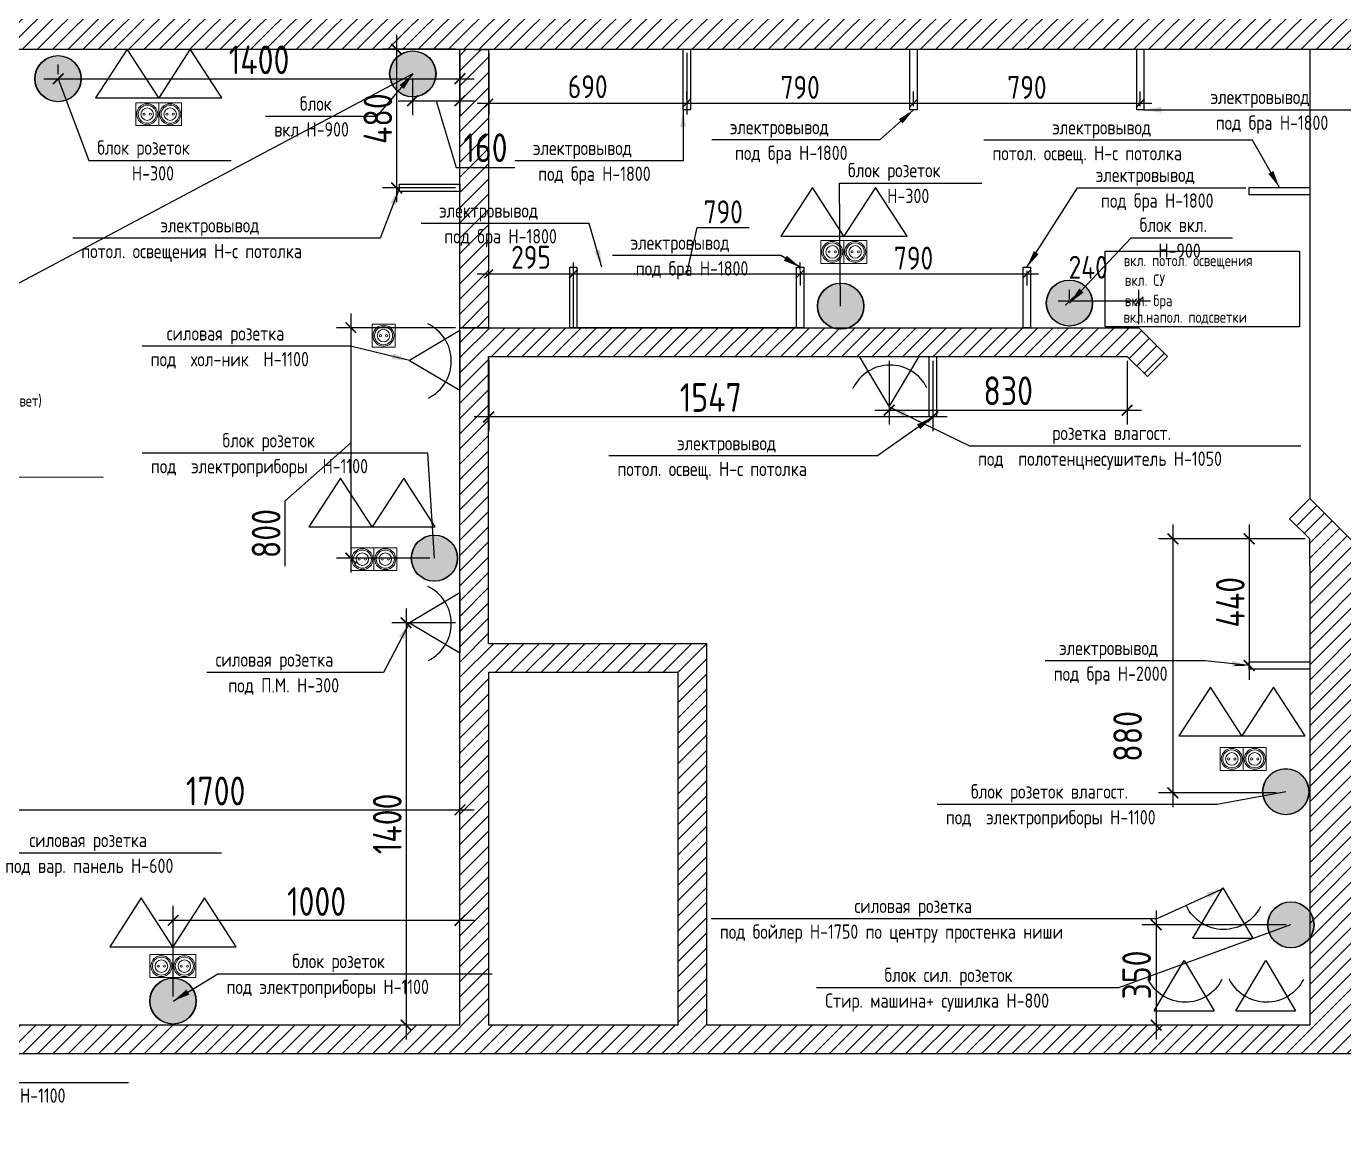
# Model space of a CAD drawing. Header units: millimetres. Extents: x 441 to 644120, y 150 to 66737.
# Drawn here: x 613098 to 617686, y 42953 to 46832 of the extents above; entities that cross this region are included whole.
import ezdxf

# ---------------------------------------------------------------- set-up
doc = ezdxf.new("R2010")
doc.units = ezdxf.units.MM
doc.header["$MEASUREMENT"] = 0
doc.header["$PDMODE"] = 35
doc.layers.add('detail', color=253, linetype='Continuous')
doc.layers.add('hatch', color=253, linetype='Continuous')
doc.layers.add('windglass', color=132, linetype='Continuous', lineweight=5)
doc.layers.add('разм', color=250, linetype='Continuous', lineweight=15)
doc.styles.add('GOST 2.304', font='CS_Gost2304.shx')
doc.dimstyles.new('SPDS', dxfattribs={"dimscale": 100, "dimtxt": 2.5, "dimasz": 2.5, "dimexe": 1.25, "dimexo": 0.625, "dimtad": 1, "dimdec": 0, "dimrnd": 0.001, "dimtxsty": 'GOST 2.304', "dimblk": 'ARCHTICK', "dimcen": 2.5, "dimdle": 2, "dimadec": 0, "dimazin": 2, "dimtfac": 0.75, "dimtdec": 0, "dimtmove": 1, "dimatfit": 3, "dimfxl": 1, "dimtolj": 1, "dimarcsym": 1})

# ---------------------------------------------------------------- blocks, each defined once
blk = doc.blocks.new('tr')
at = {"ltscale": 50}
for p, q in [((-172.9, 222.7), (36, -128.6)), ((-172.9, 222.7), (244.9, 222.7)), ((36, -128.6), (244.9, 222.7))]:
    blk.add_line(p, q, dxfattribs=at)
blk = doc.blocks.new('cfc')
at = {"lineweight": -2, "ltscale": 20}
blk.add_arc((5.7, 5), 286.3, 26.19303, 154.79366, dxfattribs=at)
at = {"color": 7}
blk.add_blockref('tr', (-36, 128.6), dxfattribs=at)
blk = doc.blocks.new('rfvc')
at = {"ltscale": 50}
h = blk.add_hatch(color=256, dxfattribs=at)
h.set_gradient(color1=(30, 28, 26), color2=(44, 40, 38), tint=1)
h.paths.add_polyline_path([(-132.1, -3.2, 1), (135.4, -3.2, 1)])
for centre in [(0, 0), (2, -0.1)]:
    blk.add_circle(centre, 133.7, dxfattribs=at)
blk = doc.blocks.new('савпл')
at = {"layer": 'разм', "color": 251}
for p, q in [((4562, 5656.6), (4642, 5656.6)), ((4562, 5576.6), (4562, 5656.6)), ((4642, 5656.6), (4642, 5576.6)), ((4642, 5576.6), (4562, 5576.6))]:
    blk.add_line(p, q, dxfattribs=at)
for centre, radius in [((4602, 5616.6), 36.6), ((4602, 5616.6), 31.5), ((4602, 5616.6), 21.9), ((4591.1, 5616.6), 3.69), ((4612.9, 5616.6), 3.69)]:
    blk.add_circle(centre, radius, dxfattribs=at)
blk = doc.blocks.new('tyg')
at = {"ltscale": 50}
for p, q in [((0, 0), (-110, -170)), ((110, -170), (0, 0)), ((-110, -170), (110, -170))]:
    blk.add_line(p, q, dxfattribs=at)
blk = doc.blocks.new('_ArchTick')
at = {"color": 0, "linetype": 'ByBlock', "const_width": 0.15}
blk.add_lwpolyline([(-0.5, -0.5), (0.5, 0.5)], dxfattribs=at)
blk = doc.blocks.new('*D631')
at = {"color": 0, "lineweight": -2, "transparency": 16777216}
for p, q in [((614708.1, 45666.6), (614708.1, 45421.3)), ((616255.1, 45666.6), (616255.1, 45421.3)), ((616305.1, 45471.3), (614658.1, 45471.3))]:
    blk.add_line(p, q, dxfattribs=at)
at = {"layer": 'Defpoints', "color": 0, "transparency": 16777216}
for p in [(614708.1, 45682.2), (616255.1, 45682.2), (614708.1, 45471.3)]:
    blk.add_point(p, dxfattribs=at)
at = {"color": 0, "lineweight": -2, "transparency": 16777216, "xscale": 37.50000000000001, "yscale": 37.50000000000001, "zscale": 37.50000000000001, "rotation": 180}
blk.add_blockref('_ArchTick', (614708.1, 45471.3), dxfattribs=at)
at = {"color": 0, "lineweight": -2, "transparency": 16777216, "xscale": 37.50000000000001, "yscale": 37.50000000000001, "zscale": 37.50000000000001}
blk.add_blockref('_ArchTick', (616255.1, 45471.3), dxfattribs=at)
at = {"color": 0, "transparency": 16777216, "insert": (615481.6, 45539), "char_height": 100, "attachment_point": 5, "style": 'GOST 2.304'}
blk.add_mtext('\\A1;1547', dxfattribs=at)
blk = doc.blocks.new('*D636')
at = {"color": 0, "lineweight": -2, "transparency": 16777216}
for p, q in [((613208.6, 46665.5), (613208.6, 46699.8)), ((614608.1, 46665.5), (614608.1, 46699.8)), ((613158.6, 46649.8), (614658.1, 46649.8))]:
    blk.add_line(p, q, dxfattribs=at)
at = {"layer": 'Defpoints', "color": 0, "transparency": 16777216}
for p in [(613208.6, 46649.8), (614608.1, 46649.8), (614608.1, 46649.8)]:
    blk.add_point(p, dxfattribs=at)
at = {"color": 0, "lineweight": -2, "transparency": 16777216, "xscale": 37.50000000000001, "yscale": 37.50000000000001, "zscale": 37.50000000000001, "rotation": 180}
blk.add_blockref('_ArchTick', (613208.6, 46649.8), dxfattribs=at)
at = {"color": 0, "lineweight": -2, "transparency": 16777216, "xscale": 37.50000000000001, "yscale": 37.50000000000001, "zscale": 37.50000000000001}
blk.add_blockref('_ArchTick', (614608.1, 46649.8), dxfattribs=at)
at = {"color": 0, "transparency": 16777216, "insert": (613908.3, 46715.5), "char_height": 100, "attachment_point": 5, "style": 'GOST 2.304'}
blk.add_mtext('\\A1;1400', dxfattribs=at)
blk = doc.blocks.new('*D637')
at = {"color": 0, "lineweight": -2, "transparency": 16777216}
for p, q in [((614608.1, 46736.6), (614608.1, 46522.8)), ((614443.2, 46650.9), (614443.2, 46522.8)), ((614393.2, 46572.8), (614658.1, 46572.8)), ((614525.6, 46572.8), (614595.3, 46340.6)), ((614595.3, 46340.6), (614799, 46340.6))]:
    blk.add_line(p, q, dxfattribs=at)
at = {"layer": 'Defpoints', "color": 0, "transparency": 16777216}
for p in [(614608.1, 46752.2), (614443.2, 46666.5), (614608.1, 46572.8)]:
    blk.add_point(p, dxfattribs=at)
at = {"color": 0, "lineweight": -2, "transparency": 16777216, "xscale": 37.50000000000001, "yscale": 37.50000000000001, "zscale": 37.50000000000001, "rotation": 180}
blk.add_blockref('_ArchTick', (614443.2, 46572.8), dxfattribs=at)
at = {"color": 0, "lineweight": -2, "transparency": 16777216, "xscale": 37.50000000000001, "yscale": 37.50000000000001, "zscale": 37.50000000000001}
blk.add_blockref('_ArchTick', (614608.1, 46572.8), dxfattribs=at)
at = {"color": 0, "transparency": 16777216, "insert": (614697.1, 46409.2), "char_height": 100, "attachment_point": 5, "style": 'GOST 2.304'}
blk.add_mtext('\\A1;160', dxfattribs=at)
blk = doc.blocks.new('*D638')
at = {"color": 0, "lineweight": -2, "transparency": 16777216}
for p, q in [((614387.7, 46219.1), (614387.7, 46802.2)), ((614592.4, 46752.2), (614337.7, 46752.2)), ((614592.4, 46269.1), (614337.7, 46269.1))]:
    blk.add_line(p, q, dxfattribs=at)
at = {"layer": 'Defpoints', "color": 0, "transparency": 16777216}
for p in [(614387.7, 46752.2), (614608.1, 46752.2), (614608.1, 46269.1)]:
    blk.add_point(p, dxfattribs=at)
at = {"color": 0, "lineweight": -2, "transparency": 16777216, "xscale": 37.50000000000001, "yscale": 37.50000000000001, "zscale": 37.50000000000001}
for p, rotation in [((614387.7, 46752.2), 90), ((614387.7, 46269.1), 270)]:
    blk.add_blockref('_ArchTick', p, dxfattribs=dict(at, rotation=rotation))
at = {"color": 0, "transparency": 16777216, "insert": (614322.1, 46510.7), "char_height": 100, "attachment_point": 5, "rotation": 90, "style": 'GOST 2.304'}
blk.add_mtext('\\A1;480', dxfattribs=at)
blk = doc.blocks.new('*D641')
at = {"color": 0, "lineweight": -2, "transparency": 16777216}
for p, q in [((612906.4, 43367.9), (612906.4, 44152.2)), ((614608.1, 43367.9), (614608.1, 44152.2)), ((612856.4, 44102.2), (614658.1, 44102.2))]:
    blk.add_line(p, q, dxfattribs=at)
at = {"layer": 'Defpoints', "color": 0, "transparency": 16777216}
for p in [(614608.1, 44102.2), (612906.4, 43352.2), (614608.1, 43352.2)]:
    blk.add_point(p, dxfattribs=at)
at = {"color": 0, "lineweight": -2, "transparency": 16777216, "xscale": 37.50000000000001, "yscale": 37.50000000000001, "zscale": 37.50000000000001, "rotation": 180}
blk.add_blockref('_ArchTick', (612906.4, 44102.2), dxfattribs=at)
at = {"color": 0, "lineweight": -2, "transparency": 16777216, "xscale": 37.50000000000001, "yscale": 37.50000000000001, "zscale": 37.50000000000001}
blk.add_blockref('_ArchTick', (614608.1, 44102.2), dxfattribs=at)
at = {"color": 0, "transparency": 16777216, "insert": (613757.2, 44167.9), "char_height": 100, "attachment_point": 5, "style": 'GOST 2.304'}
blk.add_mtext('\\A1;1700', dxfattribs=at)
blk = doc.blocks.new('*D642')
at = {"color": 0, "lineweight": -2, "transparency": 16777216}
for p, q in [((613609.2, 43451.7), (613609.2, 43767.3)), ((614608.1, 43367.9), (614608.1, 43767.3)), ((613559.2, 43717.3), (614658.1, 43717.3))]:
    blk.add_line(p, q, dxfattribs=at)
at = {"layer": 'Defpoints', "color": 0, "transparency": 16777216}
for p in [(614608.1, 43717.3), (613609.2, 43436), (614608.1, 43352.2)]:
    blk.add_point(p, dxfattribs=at)
at = {"color": 0, "lineweight": -2, "transparency": 16777216, "xscale": 37.50000000000001, "yscale": 37.50000000000001, "zscale": 37.50000000000001, "rotation": 180}
blk.add_blockref('_ArchTick', (613609.2, 43717.3), dxfattribs=at)
at = {"color": 0, "lineweight": -2, "transparency": 16777216, "xscale": 37.50000000000001, "yscale": 37.50000000000001, "zscale": 37.50000000000001}
blk.add_blockref('_ArchTick', (614608.1, 43717.3), dxfattribs=at)
at = {"color": 0, "transparency": 16777216, "insert": (614108.6, 43782.9), "char_height": 100, "attachment_point": 5, "style": 'GOST 2.304'}
blk.add_mtext('\\A1;1000', dxfattribs=at)
blk = doc.blocks.new('*D643')
at = {"color": 0, "lineweight": -2, "transparency": 16777216}
for p, q in [((614420.6, 44804.2), (614420.6, 43302.2)), ((614592.4, 44754.2), (614370.6, 44754.2)), ((614592.4, 43352.2), (614370.6, 43352.2))]:
    blk.add_line(p, q, dxfattribs=at)
at = {"layer": 'Defpoints', "color": 0, "transparency": 16777216}
for p in [(614608.1, 44754.2), (614420.6, 43352.2), (614608.1, 43352.2)]:
    blk.add_point(p, dxfattribs=at)
at = {"color": 0, "lineweight": -2, "transparency": 16777216, "xscale": 37.50000000000001, "yscale": 37.50000000000001, "zscale": 37.50000000000001}
for p, rotation in [((614420.6, 44754.2), 90), ((614420.6, 43352.2), 270)]:
    blk.add_blockref('_ArchTick', p, dxfattribs=dict(at, rotation=rotation))
at = {"color": 0, "transparency": 16777216, "insert": (614354.9, 44053.2), "char_height": 100, "attachment_point": 5, "rotation": 90, "style": 'GOST 2.304'}
blk.add_mtext('\\A1;1400', dxfattribs=at)
blk = doc.blocks.new('*D644')
at = {"color": 0, "lineweight": -2, "transparency": 16777216}
for p, q in [((614228.1, 45832.2), (614228.1, 44929.2)), ((614592.4, 45782.2), (614178.1, 45782.2)), ((614228.1, 45380.7), (613998.5, 45178.1)), ((613998.5, 45178.1), (613998.5, 44951.8)), ((614503, 44979.2), (614178.1, 44979.2))]:
    blk.add_line(p, q, dxfattribs=at)
at = {"layer": 'Defpoints', "color": 0, "transparency": 16777216}
for p in [(614608.1, 45782.2), (614228.1, 44979.2), (614518.6, 44979.2)]:
    blk.add_point(p, dxfattribs=at)
at = {"color": 0, "lineweight": -2, "transparency": 16777216, "xscale": 37.50000000000001, "yscale": 37.50000000000001, "zscale": 37.50000000000001}
for p, rotation in [((614228.1, 45782.2), 90), ((614228.1, 44979.2), 270)]:
    blk.add_blockref('_ArchTick', p, dxfattribs=dict(at, rotation=rotation))
at = {"color": 0, "transparency": 16777216, "insert": (613932.9, 45064.9), "char_height": 100, "attachment_point": 5, "rotation": 90, "style": 'GOST 2.304'}
blk.add_mtext('\\A1;800', dxfattribs=at)
blk = doc.blocks.new('*D645')
at = {"color": 0, "lineweight": -2, "transparency": 16777216}
for p, q in [((614708.1, 46739.7), (614708.1, 46524.7)), ((615398.1, 46739.7), (615398.1, 46524.7)), ((614668.1, 46564.7), (615438.1, 46564.7))]:
    blk.add_line(p, q, dxfattribs=at)
at = {"layer": 'Defpoints', "color": 0, "transparency": 16777216}
for p in [(614708.1, 46752.2), (615398.1, 46752.2), (615398.1, 46564.7)]:
    blk.add_point(p, dxfattribs=at)
at = {"color": 0, "lineweight": -2, "transparency": 16777216, "xscale": 30, "yscale": 30, "zscale": 30, "rotation": 180}
blk.add_blockref('_ArchTick', (614708.1, 46564.7), dxfattribs=at)
at = {"color": 0, "lineweight": -2, "transparency": 16777216, "xscale": 30, "yscale": 30, "zscale": 30}
blk.add_blockref('_ArchTick', (615398.1, 46564.7), dxfattribs=at)
at = {"color": 0, "transparency": 16777216, "insert": (615053.1, 46621.9), "char_height": 80, "attachment_point": 5, "style": 'GOST 2.304'}
blk.add_mtext('\\A1;690', dxfattribs=at)
blk = doc.blocks.new('*D646')
at = {"color": 0, "lineweight": -2, "transparency": 16777216}
for p, q in [((615398.1, 46577.2), (615398.1, 46604.7)), ((616188.1, 46553.8), (616188.1, 46604.7)), ((615358.1, 46564.7), (616228.1, 46564.7))]:
    blk.add_line(p, q, dxfattribs=at)
at = {"layer": 'Defpoints', "color": 0, "transparency": 16777216}
for p in [(615398.1, 46564.7), (616188.1, 46564.7), (616188.1, 46541.3)]:
    blk.add_point(p, dxfattribs=at)
at = {"color": 0, "lineweight": -2, "transparency": 16777216, "xscale": 30, "yscale": 30, "zscale": 30, "rotation": 180}
blk.add_blockref('_ArchTick', (615398.1, 46564.7), dxfattribs=at)
at = {"color": 0, "lineweight": -2, "transparency": 16777216, "xscale": 30, "yscale": 30, "zscale": 30}
blk.add_blockref('_ArchTick', (616188.1, 46564.7), dxfattribs=at)
at = {"color": 0, "transparency": 16777216, "insert": (615793.1, 46619.6), "char_height": 80, "attachment_point": 5, "style": 'GOST 2.304'}
blk.add_mtext('\\A1;790', dxfattribs=at)
blk = doc.blocks.new('*D647')
at = {"color": 0, "lineweight": -2, "transparency": 16777216}
for p, q in [((616188.1, 46577.2), (616188.1, 46604.7)), ((616978.1, 46553.8), (616978.1, 46604.7)), ((616148.1, 46564.7), (617018.1, 46564.7))]:
    blk.add_line(p, q, dxfattribs=at)
at = {"layer": 'Defpoints', "color": 0, "transparency": 16777216}
for p in [(616188.1, 46564.7), (616978.1, 46564.7), (616978.1, 46541.3)]:
    blk.add_point(p, dxfattribs=at)
at = {"color": 0, "lineweight": -2, "transparency": 16777216, "xscale": 30, "yscale": 30, "zscale": 30, "rotation": 180}
blk.add_blockref('_ArchTick', (616188.1, 46564.7), dxfattribs=at)
at = {"color": 0, "lineweight": -2, "transparency": 16777216, "xscale": 30, "yscale": 30, "zscale": 30}
blk.add_blockref('_ArchTick', (616978.1, 46564.7), dxfattribs=at)
at = {"color": 0, "transparency": 16777216, "insert": (616583.1, 46619.6), "char_height": 80, "attachment_point": 5, "style": 'GOST 2.304'}
blk.add_mtext('\\A1;790', dxfattribs=at)
blk = doc.blocks.new('*D648')
at = {"color": 0, "lineweight": -2, "transparency": 16777216}
for p, q in [((614708.1, 45794.7), (614708.1, 46009.7)), ((615003.1, 45794.7), (615003.1, 46009.7)), ((614668.1, 45969.7), (615043.1, 45969.7))]:
    blk.add_line(p, q, dxfattribs=at)
at = {"layer": 'Defpoints', "color": 0, "transparency": 16777216}
for p in [(615003.1, 45969.7), (614708.1, 45782.2), (615003.1, 45782.2)]:
    blk.add_point(p, dxfattribs=at)
at = {"color": 0, "lineweight": -2, "transparency": 16777216, "xscale": 30, "yscale": 30, "zscale": 30, "rotation": 180}
blk.add_blockref('_ArchTick', (614708.1, 45969.7), dxfattribs=at)
at = {"color": 0, "lineweight": -2, "transparency": 16777216, "xscale": 30, "yscale": 30, "zscale": 30}
blk.add_blockref('_ArchTick', (615003.1, 45969.7), dxfattribs=at)
at = {"color": 0, "transparency": 16777216, "insert": (614855.6, 46027.7), "char_height": 80, "attachment_point": 5, "style": 'GOST 2.304'}
blk.add_mtext('\\A1;295', dxfattribs=at)
blk = doc.blocks.new('*D649')
at = {"color": 0, "lineweight": -2, "transparency": 16777216}
for p, q in [((615398.1, 45969.7), (615434.6, 46131)), ((615434.6, 46131), (615615.6, 46131)), ((615003.1, 45982.2), (615003.1, 46009.7)), ((615793.1, 45980.7), (615793.1, 45929.7)), ((614963.1, 45969.7), (615833.1, 45969.7))]:
    blk.add_line(p, q, dxfattribs=at)
at = {"layer": 'Defpoints', "color": 0, "transparency": 16777216}
for p in [(615793.1, 45993.2), (615003.1, 45969.7), (615793.1, 45969.7)]:
    blk.add_point(p, dxfattribs=at)
at = {"color": 0, "lineweight": -2, "transparency": 16777216, "xscale": 30, "yscale": 30, "zscale": 30, "rotation": 180}
blk.add_blockref('_ArchTick', (615003.1, 45969.7), dxfattribs=at)
at = {"color": 0, "lineweight": -2, "transparency": 16777216, "xscale": 30, "yscale": 30, "zscale": 30}
blk.add_blockref('_ArchTick', (615793.1, 45969.7), dxfattribs=at)
at = {"color": 0, "transparency": 16777216, "insert": (615525.1, 46185.8), "char_height": 80, "attachment_point": 5, "style": 'GOST 2.304'}
blk.add_mtext('\\A1;790', dxfattribs=at)
blk = doc.blocks.new('*D650')
at = {"color": 0, "lineweight": -2, "transparency": 16777216}
for p, q in [((615793.1, 45982.2), (615793.1, 46009.7)), ((616583.1, 45980.7), (616583.1, 45929.7)), ((615753.1, 45969.7), (616623.1, 45969.7))]:
    blk.add_line(p, q, dxfattribs=at)
at = {"layer": 'Defpoints', "color": 0, "transparency": 16777216}
for p in [(616583.1, 45993.2), (615793.1, 45969.7), (616583.1, 45969.7)]:
    blk.add_point(p, dxfattribs=at)
at = {"color": 0, "lineweight": -2, "transparency": 16777216, "xscale": 30, "yscale": 30, "zscale": 30, "rotation": 180}
blk.add_blockref('_ArchTick', (615793.1, 45969.7), dxfattribs=at)
at = {"color": 0, "lineweight": -2, "transparency": 16777216, "xscale": 30, "yscale": 30, "zscale": 30}
blk.add_blockref('_ArchTick', (616583.1, 45969.7), dxfattribs=at)
at = {"color": 0, "transparency": 16777216, "insert": (616188.1, 46024.6), "char_height": 80, "attachment_point": 5, "style": 'GOST 2.304'}
blk.add_mtext('\\A1;790', dxfattribs=at)
blk = doc.blocks.new('*D651')
at = {"color": 0, "lineweight": -2, "transparency": 16777216}
for p, q in [((616731.7, 45880.5), (616731.7, 45914.7)), ((616973.4, 45794.7), (616973.4, 45914.7)), ((617013.4, 45874.7), (616691.7, 45874.7))]:
    blk.add_line(p, q, dxfattribs=at)
at = {"layer": 'Defpoints', "color": 0, "transparency": 16777216}
for p in [(616731.7, 45874.7), (616731.7, 45868), (616973.4, 45782.2)]:
    blk.add_point(p, dxfattribs=at)
at = {"color": 0, "lineweight": -2, "transparency": 16777216, "xscale": 30, "yscale": 30, "zscale": 30, "rotation": 180}
blk.add_blockref('_ArchTick', (616731.7, 45874.7), dxfattribs=at)
at = {"color": 0, "lineweight": -2, "transparency": 16777216, "xscale": 30, "yscale": 30, "zscale": 30}
blk.add_blockref('_ArchTick', (616973.4, 45874.7), dxfattribs=at)
at = {"color": 0, "transparency": 16777216, "insert": (616796.5, 45992.6), "char_height": 80, "attachment_point": 5, "style": 'GOST 2.304'}
blk.add_mtext('\\A1;240', dxfattribs=at)
blk = doc.blocks.new('*D653')
at = {"color": 0, "lineweight": -2, "transparency": 16777216}
for p, q in [((616103.5, 45666.6), (616103.5, 45444.7)), ((616932, 45666.6), (616932, 45444.7)), ((616053.5, 45494.7), (616982, 45494.7))]:
    blk.add_line(p, q, dxfattribs=at)
at = {"layer": 'Defpoints', "color": 0, "transparency": 16777216}
for p in [(616103.5, 45682.2), (616932, 45682.2), (616932, 45494.7)]:
    blk.add_point(p, dxfattribs=at)
at = {"color": 0, "lineweight": -2, "transparency": 16777216, "xscale": 37.50000000000001, "yscale": 37.50000000000001, "zscale": 37.50000000000001, "rotation": 180}
blk.add_blockref('_ArchTick', (616103.5, 45494.7), dxfattribs=at)
at = {"color": 0, "lineweight": -2, "transparency": 16777216, "xscale": 37.50000000000001, "yscale": 37.50000000000001, "zscale": 37.50000000000001}
blk.add_blockref('_ArchTick', (616932, 45494.7), dxfattribs=at)
at = {"color": 0, "transparency": 16777216, "insert": (616517.8, 45562.4), "char_height": 100, "attachment_point": 5, "style": 'GOST 2.304'}
blk.add_mtext('\\A1;830', dxfattribs=at)
blk = doc.blocks.new('*D654')
at = {"color": 0, "lineweight": -2, "transparency": 16777216}
for p, q in [((617357.1, 45096.2), (617357.1, 44555)), ((617552.4, 45046.2), (617307.1, 45046.2)), ((617341.5, 44605), (617307.1, 44605))]:
    blk.add_line(p, q, dxfattribs=at)
at = {"layer": 'Defpoints', "color": 0, "transparency": 16777216}
for p in [(617568.1, 45046.2), (617357.1, 44605), (617357.1, 44605)]:
    blk.add_point(p, dxfattribs=at)
at = {"color": 0, "lineweight": -2, "transparency": 16777216, "xscale": 37.50000000000001, "yscale": 37.50000000000001, "zscale": 37.50000000000001}
for p, rotation in [((617357.1, 45046.2), 90), ((617357.1, 44605), 270)]:
    blk.add_blockref('_ArchTick', p, dxfattribs=dict(at, rotation=rotation))
at = {"color": 0, "transparency": 16777216, "insert": (617291.5, 44825.6), "char_height": 100, "attachment_point": 5, "rotation": 90, "style": 'GOST 2.304'}
blk.add_mtext('\\A1;440', dxfattribs=at)
blk = doc.blocks.new('*D655')
at = {"color": 0, "lineweight": -2, "transparency": 16777216}
for p, q in [((617091.4, 45096.2), (617091.4, 44111.9)), ((617552.4, 45046.2), (617041.4, 45046.2)), ((617450.8, 44161.9), (617041.4, 44161.9))]:
    blk.add_line(p, q, dxfattribs=at)
at = {"layer": 'Defpoints', "color": 0, "transparency": 16777216}
for p in [(617568.1, 45046.2), (617091.4, 44161.9), (617466.4, 44161.9)]:
    blk.add_point(p, dxfattribs=at)
at = {"color": 0, "lineweight": -2, "transparency": 16777216, "xscale": 37.50000000000001, "yscale": 37.50000000000001, "zscale": 37.50000000000001}
for p, rotation in [((617091.4, 45046.2), 90), ((617091.4, 44161.9), 270)]:
    blk.add_blockref('_ArchTick', p, dxfattribs=dict(at, rotation=rotation))
at = {"color": 0, "transparency": 16777216, "insert": (616933.8, 44358.2), "char_height": 100, "attachment_point": 5, "rotation": 90, "style": 'GOST 2.304'}
blk.add_mtext('\\A1;880', dxfattribs=at)
blk = doc.blocks.new('*D656')
at = {"color": 0, "lineweight": -2, "transparency": 16777216}
for p, q in [((617033, 43751.5), (617033, 43302.2)), ((617486.1, 43701.5), (616983, 43701.5)), ((617486.1, 43352.2), (616983, 43352.2))]:
    blk.add_line(p, q, dxfattribs=at)
at = {"layer": 'Defpoints', "color": 0, "transparency": 16777216}
for p in [(617501.7, 43701.5), (617033, 43352.2), (617501.7, 43352.2)]:
    blk.add_point(p, dxfattribs=at)
at = {"color": 0, "lineweight": -2, "transparency": 16777216, "xscale": 37.50000000000001, "yscale": 37.50000000000001, "zscale": 37.50000000000001}
for p, rotation in [((617033, 43701.5), 90), ((617033, 43352.2), 270)]:
    blk.add_blockref('_ArchTick', p, dxfattribs=dict(at, rotation=rotation))
at = {"color": 0, "transparency": 16777216, "insert": (616965.3, 43526.9), "char_height": 100, "attachment_point": 5, "rotation": 90, "style": 'GOST 2.304'}
blk.add_mtext('\\A1;350', dxfattribs=at)

msp = doc.modelspace()

# ---------------------------------------------------------------- hatches: boundary and pattern name
at = {"layer": 'hatch', "ltscale": 25}
h = msp.add_hatch(dxfattribs=at)
h.set_pattern_fill('ANSI31', color=256, scale=300)
h.set_pattern_definition([(45, (347068.536, 57039.067), (-26.5165043, 26.5165043), [])])
h.paths.add_polyline_path([(617768.0506, 46752.2438), (617768.0506, 46962.2438), (610784.0506, 46962.2438), (610784.0506, 48262.2438), (610684.0506, 48262.2438), (610684.0506, 46177.2438), (610784.0506, 46177.2438), (610784.0506, 46752.2438), (615468.0506, 46752.2438)])
h.paths.add_polyline_path([(617768.0506, 48562.2438), (618658.0506, 48562.2438), (618658.0506, 48462.2438), (617768.0506, 48462.2438), (617768.0506, 48172.2438), (617568.0506, 48172.2438), (617568.0506, 50362.2438), (610784.0506, 50362.2438), (610784.0506, 50062.2438), (610684.0506, 50062.2438), (610684.0506, 50632.2438), (625343.0506, 50632.2438), (625343.0506, 49512.2438), (625243.0506, 49512.2438), (625243.0506, 50362.2438), (620663.0506, 50362.2438), (620663.0506, 49102.2438), (620243.0506, 49102.2438), (620243.0506, 48082.2438), (620143.0506, 48082.2438), (620143.0506, 50362.2438), (617768.0506, 50362.2438)])
h.paths.add_polyline_path([(620243.0506, 50362.2438), (620563.0506, 50362.2438), (620563.0506, 49204.2438), (620243.0506, 49204.2438)], flags=16)
h.paths.add_polyline_path([(620143.0506, 48462.2438), (620143.0506, 48562.2438), (619628.0506, 48562.2438), (619628.0506, 48462.2438)], flags=17)
h.paths.add_polyline_path([(620243.0506, 46962.2438), (620243.0506, 47162.2438), (620143.0506, 47162.2438), (620143.0506, 46962.2438), (619753.0506, 46962.2438), (619753.0506, 44372.2438), (619153.0506, 44372.2438), (619153.0506, 44172.2438), (619753.0506, 44172.2438), (619753.0506, 43252.2438), (619753.0506, 42953.0193), (619852.4859, 43215.4452), (619953.0506, 43072.9855), (619953.0506, 43252.2438), (619953.0506, 46862.2438), (625343.0506, 46862.2438), (625343.0506, 47812.2438), (625243.0506, 47812.2438), (625243.0506, 46962.2438)])
h.paths.add_polyline_path([(617568.0506, 43352.2438), (615468.0506, 43352.2438), (615468.0506, 44682.2438), (614708.0506, 44682.2438), (614708.0506, 45682.2438), (616931.9802, 45682.2438), (617002.528, 45611.696), (617073.2387, 45682.4067), (616973.4015, 45782.2438), (614708.0506, 45782.2438), (614608.0506, 45782.2438), (614608.0506, 44682.2438), (614608.0506, 43352.2438), (610784.0506, 43352.2438), (610784.0506, 44477.2438), (610684.0506, 44477.2438), (610684.0506, 43252.2438), (615468.0506, 43252.2438), (617768.0506, 43252.2438), (617768.0506, 44952.2438), (617768.0506, 44987.5948), (617568.2134, 45187.4319), (617497.5028, 45116.7212), (617568.0506, 45046.1734), (617568.0506, 44952.2438)])
h.paths.add_polyline_path([(615368.0506, 44582.2438), (615368.0506, 43352.2438), (614708.0506, 43352.2438), (614708.0506, 44582.2438)], flags=16)
h.paths.add_polyline_path([(617953.0506, 44372.2438), (617768.0506, 44372.2438), (617768.0506, 44172.2438), (617953.0506, 44172.2438)])
h = msp.add_hatch(dxfattribs=at)
h.set_pattern_fill('ANSI31', color=256, scale=300)
h.paths.add_polyline_path([(614708.0506, 46752.2438), (614608.0506, 46752.2438), (614608.0506, 45782.2438), (614708.0506, 45782.2438)])

# ---------------------------------------------------------------- linework, layer by layer
at = {"color": 0, "ltscale": 0.7}
for p, q in [((610784.0506, 46752.2438), (617768.0506, 46752.2438)), ((614608.0506, 44682.2438), (614608.0506, 45782.2438)), ((614708.0506, 45782.2438), (614608.0506, 45782.2438)), ((614708.0506, 45782.2438), (616973.4015, 45782.2438)), ((616973.4015, 45782.2438), (617073.2387, 45682.4067)), ((614708.0506, 44682.2438), (614708.0506, 45682.2438)), ((614708.0506, 45682.2438), (616931.9802, 45682.2438)), ((616931.9802, 45682.2438), (617002.528, 45611.696)), ((617002.528, 45611.696), (617073.2387, 45682.4067)), ((617568.2134, 45187.4319), (617497.5028, 45116.7212)), ((617568.2134, 45187.4319), (617768.0506, 44987.5948)), ((617497.5028, 45116.7212), (617568.0506, 45046.1734)), ((617568.0506, 44952.2438), (617568.0506, 45046.1734)), ((617568.0506, 44952.2438), (617568.0506, 43352.2438)), ((614608.0506, 43352.2438), (614608.0506, 44682.2438)), ((614708.0506, 44682.2438), (615468.0506, 44682.2438)), ((615468.0506, 43352.2438), (615468.0506, 44682.2438)), ((614708.0506, 44582.2438), (615368.0506, 44582.2438)), ((614708.0506, 44582.2438), (614708.0506, 43352.2438)), ((615368.0506, 43352.2438), (615368.0506, 44582.2438)), ((614608.0506, 43352.2438), (610784.0506, 43352.2438)), ((615368.0506, 43352.2438), (614708.0506, 43352.2438)), ((617568.0506, 43352.2438), (615468.0506, 43352.2438)), ((615468.0506, 43252.2438), (610684.0506, 43252.2438)), ((617768.0506, 43252.2438), (615368.0506, 43252.2438))]:
    msp.add_line(p, q, dxfattribs=at)
at = {"ltscale": 25}
for p, q in [((614608.0506, 45782.2438), (614608.0506, 46752.2438)), ((614608.0506, 46752.2438), (614808.0506, 46752.2438)), ((614608.0506, 46752.2438), (616188.0506, 46752.2438)), ((614608.0506, 46752.2438), (614708.0358, 46750.5247)), ((614708.0358, 46750.5247), (614708.0506, 45782.2438)), ((614444.3962, 46666.429), (612475.0667, 45621.2393)), ((615003.0506, 45782.2438), (615003.0506, 45993.1924)), ((614608.0506, 45782.2438), (615788.0506, 45782.2438)), ((615793.0506, 45782.2438), (615003.0506, 45782.2438)), ((614708.0506, 45682.2438), (616255.0506, 45682.2438)), ((612475.0667, 45259.9743), (613364.9556, 45262.3551))]:
    msp.add_line(p, q, dxfattribs=at)
at = {"color": 1, "ltscale": 25}
msp.add_line((617568.0506, 46752.2438), (617568.0506, 45187.5948), dxfattribs=at)
at = {"lineweight": 25, "ltscale": 20}
for p, q in [((613208.6478, 46649.8332), (613314.7462, 46364.9957)), ((614444.3962, 46666.429), (614317.47, 46518.0405)), ((615385.3678, 46541.2952), (615385.3678, 46363.7123)), ((616188.0506, 46541.2952), (616071.2444, 46436.3846)), ((616990.7334, 46541.2952), (617159.5757, 46541.4542)), ((617159.5757, 46541.4542), (617745.8257, 46541.4542)), ((614317.47, 46518.0405), (613931.22, 46518.0405)), ((616071.2444, 46436.3846), (615484.9944, 46436.3846)), ((617369.1334, 46435.4304), (616432.8834, 46435.4304)), ((617462.5763, 46271.0698), (617369.1334, 46435.4304)), ((613314.7462, 46364.9957), (613810.9962, 46364.9957)), ((615385.3678, 46363.7123), (614799.1178, 46363.7123)), ((614397.102, 46269.0923), (614330.26, 46094.1906)), ((615933.762, 45857.1211), (615930.0242, 46286.2987)), ((615930.0242, 46286.2987), (616426.2742, 46286.2987)), ((616583.0506, 45993.1924), (616759.8025, 46270.0783)), ((616759.8025, 46270.0783), (617346.0525, 46270.0783)), ((615058.6395, 46145.7551), (614472.3895, 46145.7551)), ((615102.7218, 45993.1924), (615058.6395, 46145.7551)), ((614330.26, 46094.1906), (613259.01, 46094.1906)), ((616731.6863, 45867.9996), (616945.6794, 46095.6593)), ((616945.6794, 46095.6593), (617299.4294, 46095.6593)), ((615725.5619, 46033.7), (615139.3119, 46033.7)), ((615793.0506, 45993.1924), (615725.5619, 46033.7)), ((614226.9709, 45717.5443), (613500.7209, 45717.5443)), ((614432.3784, 45668.4774), (614226.9709, 45717.5443)), ((616103.536, 45506.5716), (616382.758, 45370.6961)), ((616255.0506, 45471.2952), (616062.6884, 45335.1465)), ((614496.4837, 45344.777), (613501.4837, 45344.777)), ((614519.7962, 44979.1439), (614496.4837, 45344.777)), ((616382.758, 45370.6961), (617537.758, 45370.6961)), ((616062.6884, 45335.1465), (615126.4384, 45335.1465)), ((614432.3784, 44754.221), (614341.8968, 44581.0643)), ((617203.9247, 44621.6258), (616646.4247, 44621.6258)), ((617357.102, 44605.0452), (617203.9247, 44621.6258)), ((614341.8968, 44581.0643), (613726.8968, 44581.0643)), ((617485.4882, 44165.444), (617245.6829, 44121.3633)), ((617245.6829, 44121.3633), (616270.6829, 44121.3633)), ((612993.772, 43952.2438), (613777.522, 43952.2438)), ((617267.9644, 43828.5408), (617035.8865, 43722.7841)), ((617035.8865, 43722.7841), (615483.3865, 43722.7841)), ((617501.7076, 43701.544), (616901.7076, 43482.495)), ((613609.2322, 43436.027), (613764.9615, 43530.5453)), ((613764.9615, 43530.5453), (614719.9615, 43530.5453)), ((616901.7076, 43482.495), (615850.4576, 43482.495)), ((612498.9739, 43151.7251), (613453.9739, 43151.7251))]:
    msp.add_line(p, q, dxfattribs=at)
at = {"color": 7, "ltscale": 50}
for points in [[(615410.7334, 46752.2438), (615410.7334, 46541.2952), (615385.3678, 46541.2952), (615385.3678, 46752.2438)], [(616200.7334, 46752.2438), (616200.7334, 46541.2952), (616175.3678, 46541.2952), (616175.3678, 46752.2438)], [(616990.7334, 46752.2438), (616990.7334, 46541.2952), (616965.3678, 46541.2952), (616965.3678, 46752.2438)], [(616990.7334, 46752.2438), (616990.7334, 46541.2952), (616965.3678, 46541.2952), (616965.3678, 46752.2438)], [(614608.0506, 46256.4095), (614397.102, 46256.4095), (614397.102, 46281.775), (614608.0506, 46281.775)], [(617568.0506, 46245.7043), (617357.102, 46245.7043), (617357.102, 46271.0698), (617568.0506, 46271.0698)], [(615015.7334, 45993.1924), (615015.7334, 45782.2438), (614990.3678, 45782.2438), (614990.3678, 45993.1924)], [(615805.7334, 45993.1924), (615805.7334, 45782.2438), (615780.3678, 45782.2438), (615780.3678, 45993.1924)], [(616595.7334, 45993.1924), (616595.7334, 45782.2438), (616570.3678, 45782.2438), (616570.3678, 45993.1924)], [(616267.7334, 45682.2438), (616267.7334, 45471.2952), (616242.3678, 45471.2952), (616242.3678, 45682.2438)], [(617568.0506, 44592.3624), (617357.102, 44592.3624), (617357.102, 44617.728), (617568.0506, 44617.728)]]:
    msp.add_lwpolyline(points, close=True, dxfattribs=at)
at = {"ltscale": 25}
msp.add_lwpolyline([(616855.3266, 46048.5792), (617531.9713, 46048.5792), (617531.9713, 45785.0262), (616855.3266, 45785.0262)], close=True, dxfattribs=at)
at = {"lineweight": 25, "ltscale": 20}
for points in [[(613208.6478, 46649.8332), (613239.0459, 46597.0328), (613220.1996, 46590.0128)], [(614444.3962, 46666.429), (614412.9785, 46614.2289), (614397.6955, 46627.3014)], [(615385.3678, 46541.2952), (615395.4234, 46481.2052), (615375.3122, 46481.2052)], [(616188.0506, 46541.2952), (616150.0644, 46493.6615), (616136.6259, 46508.6237)], [(616990.7334, 46541.2952), (617050.8139, 46551.4074), (617050.8328, 46531.2962)], [(617462.5763, 46271.0698), (617424.1361, 46318.338), (617441.6194, 46328.2776)], [(614397.102, 46269.0923), (614385.0436, 46209.3719), (614366.2576, 46216.5513)], [(615102.7218, 45993.1924), (615076.381, 46048.1295), (615095.7018, 46053.7122)], [(615793.0506, 45993.1924), (615736.3537, 46015.4947), (615746.7036, 46032.7383)], [(616583.0506, 45993.1924), (616606.9074, 46049.2529), (616623.8591, 46038.4317)], [(615933.762, 45857.1211), (615923.1835, 45917.1212), (615943.2939, 45917.2964)], [(616731.6863, 45867.9996), (616765.515, 45918.6706), (616780.1688, 45904.8964)], [(614432.3784, 45668.4774), (614371.5964, 45672.6582), (614376.269, 45692.2191)], [(616103.536, 45506.5716), (616161.9681, 45489.3202), (616153.1682, 45471.2365)], [(616255.0506, 45471.2952), (616211.8119, 45428.3727), (616200.1934, 45444.7882)], [(614519.7962, 44979.1439), (614505.9374, 45038.4724), (614526.0079, 45039.752)], [(614432.3784, 44754.221), (614413.4614, 44696.3066), (614395.637, 44705.6206)], [(617357.102, 44605.0452), (617296.2788, 44601.5146), (617298.4431, 44621.509)], [(617485.4882, 44165.444), (617428.2063, 44144.6905), (617424.5704, 44164.4703)], [(617267.9644, 43828.5408), (617217.4539, 43794.473), (617209.1144, 43812.7736)], [(617501.7076, 43701.544), (617448.7101, 43671.4908), (617441.8131, 43690.3824)], [(613609.2322, 43436.027), (613655.3837, 43475.8009), (613665.8184, 43458.6086)]]:
    msp.add_solid(points, dxfattribs=at)
at = {"layer": 'detail', "ltscale": 25}
msp.add_line((616581.0506, 46752.2438), (616574.0506, 46752.2438), dxfattribs=at)
at = {"layer": 'hatch', "ltscale": 25}
for p, q in [((614708.0506, 45682.2438), (614708.0506, 45582.2438)), ((614708.0506, 44682.2438), (614808.0506, 44682.2438)), ((615468.0506, 44682.2438), (615468.0506, 44682.2438)), ((617568.0506, 43352.2438), (617468.0506, 43352.2438))]:
    msp.add_line(p, q, dxfattribs=at)

# ---------------------------------------------------------------- block references
at = {"color": 7, "xscale": 0.6, "yscale": 0.6}
for p in [(613207.4662, 46649.9102), (614443.2146, 46666.506), (615933.762, 45857.1211), (616730.5047, 45868.0766), (614518.6145, 44979.221), (617484.3066, 44165.521), (617501.7076, 43701.544), (613608.0506, 43436.104)]:
    msp.add_blockref('rfvc', p, dxfattribs=at)
for p in [(613448.6412, 46752.9256), (613668.6414, 46752.9253), (615835.5619, 46271.0033), (616055.562, 46271.0029), (614192.0484, 45258.0756), (614412.0485, 45258.0752), (617222.0723, 44529.6177), (617442.0725, 44529.6174), (613498.0503, 43795.0639), (613718.0505, 43795.0636)]:
    msp.add_blockref('tyg', p)
at = {"color": 1, "lineweight": -2, "yscale": 0.5}
for p, xscale, rotation in [((614432.3784, 45668.4774), 0.5, 270), ((614432.3784, 44754.221), 0.5, 270), ((617265.1069, 43831.017), -0.5, 180), ((617131.2229, 43577.2162), -0.5, 180), ((617414.735, 43577.2162), -0.5, 180)]:
    msp.add_blockref('cfc', p, dxfattribs=dict(at, xscale=xscale, rotation=rotation))
at = {"color": 1, "lineweight": -2, "xscale": 0.5, "yscale": 0.5}
msp.add_blockref('cfc', (616103.536, 45506.5716), dxfattribs=at)
at = {"layer": 'windglass', "ltscale": 0.5, "xscale": -1}
for p in [(618120.6535, 40909.5688), (618200.6526, 40909.5688), (620506.851, 40429.75), (620586.8502, 40429.75), (618943.8902, 40137.6996), (618870.0636, 39359.1237), (618950.0627, 39359.1237), (621898.7586, 38662.9822), (621978.7578, 38662.9822), (618170.0626, 37941.0701), (618250.0617, 37941.0701)]:
    msp.add_blockref('савпл', p, dxfattribs=at)

# ---------------------------------------------------------------- texts
at = {"lineweight": 25, "ltscale": 20, "style": 'GOST 2.304'}
for s, p in [('блок', (614050.595, 46538.0405)), ('электровывод', (617222.7007, 46561.4542)), ('вкл Н-900', (613961.22, 46448.0405)), ('электровывод', (615548.1194, 46456.3846)), ('электровывод', (616671.0084, 46455.4304)), ('  под бра Н-1800', (617189.5757, 46471.4542)), ('блок розеток', (613344.7462, 46384.9957)), ('электровывод', (614862.2428, 46383.7123)), ('  под бра Н-1800', (615514.9944, 46366.3846)), ('потол. освещ. Н-с потолка', (616462.8834, 46365.4304)), ('блок розеток', (615960.0242, 46306.2987)), ('Н-300', (613465.3712, 46294.9957)), ('  под бра Н-1800', (614829.1178, 46293.7123)), ('электровывод', (616822.9275, 46290.0783)), (' Н-300', (616070.6492, 46216.2987)), ('  под бра Н-1800', (616789.8025, 46200.0783)), ('электровывод', (614535.5145, 46165.7551)), ('блок вкл.', (616975.6794, 46115.6593)), ('электровывод', (613564.635, 46114.1906)), ('  под бра Н-1800', (614502.3895, 46075.7551)), ('потол. освещения Н-с потолка', (613289.01, 46024.1906)), ('электровывод', (615202.4369, 46053.7)), (' Н-900', (617015.0544, 46025.6593)), ('  под бра Н-1800', (615169.3119, 45963.7)), ('силовая розетка', (613586.3459, 45737.5443)), ('под  хол-ник  Н-1100', (613530.7209, 45647.5443)), ('розетка влагост.', (616671.508, 45390.6961)), ('блок розеток', (613780.8587, 45364.777)), ('электровывод', (615364.5634, 45355.1465)), ('под  полотенцнесушитель Н-1050', (616412.758, 45300.6961)), ('под  электроприборы  Н-1100', (613531.4837, 45274.777)), ('потол. освещ. Н-с потолка', (615156.4384, 45265.1465)), ('электровывод', (616695.1747, 44641.6258)), ('силовая розетка', (613756.8968, 44601.0643)), ('под П.М. Н-300', (613801.2718, 44511.0643)), ('под бра Н-2000', (616676.4247, 44551.6258)), ('блок розеток влагост.', (616388.1829, 44141.3633)), ('под  электроприборы Н-1100', (616300.6829, 44051.3633)), ('силовая розетка', (613108.147, 43972.2438)), ('под вар. панель Н-600', (613023.772, 43882.2438)), ('силовая розетка', (615982.1365, 43742.7841)), ('под бойлер Н-1750 по центру простенка ниши', (615513.3865, 43652.7841)), ('блок розеток', (614024.3365, 43550.5453)), ('блок сил. розеток', (616086.7076, 43502.495)), ('под электроприборы Н-1100', (613794.9615, 43460.5453)), ('Стир. машина+ сушилка Н-800', (615880.4576, 43412.495)), ('под электроприборы Н-1100', (612528.9739, 43081.7251))]:
    msp.add_text(s, height=50, dxfattribs=at).set_placement(p)
at = {"color": 7, "lineweight": -2, "ltscale": 20, "style": 'GOST 2.304'}
for s, p in [('вкл. потол. освещения', (616920.0715, 45996.595)), ('вкл. СУ', (616924.1093, 45927.9059)), ('вкл. бра', (616924.1093, 45856.7526)), ('вкл.напол. подсветки', (616919.1058, 45799.2309)), ('вкл. потол. освещ.(точечн. свет)', (612519.7338, 45507.5205))]:
    msp.add_text(s, height=40, dxfattribs=at).set_placement(p)

# ---------------------------------------------------------------- dimensions: what is measured, and where the dimension line sits
for base, p1, p2, text, picture, middle in [((614608.0506, 46649.8332), (613208.6478, 46649.8332), (614608.0506, 46649.8332), '1400', '*D636', (613908.3492, 46715.4582)), ((614608.0506, 46572.756), (614443.2146, 46666.506), (614608.0506, 46752.2438), '160', '*D637', (614610.8932, 46409.1561)), ((616931.9802, 45494.7438), (616103.536, 45682.2438), (616931.9802, 45682.2438), '830', '*D653', (616517.7581, 45562.4399)), ((614608.0506, 44102.2438), (612906.4259, 43352.2438), (614608.0506, 43352.2438), '1700', '*D641', (613757.2382, 44167.8688)), ((614608.0506, 43717.277), (613609.2322, 43436.027), (614608.0506, 43352.2438), '1000', '*D642', (614108.6414, 43782.902))]:
    dim = msp.add_linear_dim(base=base, p1=p1, p2=p2, text=text, dimstyle='SPDS', override={"dimscale": 25, "dimtxt": 4, "dimasz": 1.5, "dimexe": 2})
    dim.commit()
    dim.dimension.update_dxf_attribs({"geometry": picture, "text_midpoint": middle})
for base, p1, p2, angle, text, picture, middle in [((614387.7381, 46752.2438), (614608.0506, 46269.0923), (614608.0506, 46752.2438), 90, '480', '*D638', (614322.1131, 46510.668)), ((617357.102, 44605.0452), (617568.0506, 45046.1734), (617357.102, 44605.0452), 90, '440', '*D654', (617291.477, 44825.6093)), ((614420.5506, 43352.2438), (614608.0506, 44754.221), (614608.0506, 43352.2438), 270, '1400', '*D643', (614354.9256, 44053.2324)), ((617032.9576, 43352.2438), (617501.7076, 43701.544), (617501.7076, 43352.2438), 90, '350', '*D656', (616965.2615, 43526.8939))]:
    dim = msp.add_linear_dim(base=base, p1=p1, p2=p2, angle=angle, text=text, dimstyle='SPDS', override={"dimscale": 25, "dimtxt": 4, "dimasz": 1.5, "dimexe": 2})
    dim.commit()
    dim.dimension.update_dxf_attribs({"geometry": picture, "text_midpoint": middle})
for base, p1, p2, override, picture, middle in [((615398.0506, 46564.7438), (614708.0506, 46752.2438), (615398.0506, 46752.2438), {"dimscale": 20, "dimtxt": 4, "dimasz": 1.5, "dimexe": 2}, '*D645', (615053.0506, 46621.8737)), ((616188.0506, 46564.7438), (615398.0506, 46564.7438), (616188.0506, 46541.2952), {"dimscale": 20, "dimtxt": 4, "dimasz": 1.5, "dimexe": 2}, '*D646', (615793.0506, 46619.5588)), ((616978.0506, 46564.7438), (616188.0506, 46564.7438), (616978.0506, 46541.2952), {"dimscale": 20, "dimtxt": 4, "dimasz": 1.5, "dimexe": 2}, '*D647', (616583.0506, 46619.5588)), ((615003.0506, 45969.7438), (614708.0506, 45782.2423), (615003.0506, 45782.2438), {"dimscale": 20, "dimtxt": 4, "dimasz": 1.5, "dimexe": 2}, '*D648', (614855.5506, 46027.6572)), ((616583.0506, 45969.7438), (615793.0506, 45969.7438), (616583.0506, 45993.1924), {"dimscale": 20, "dimtxt": 4, "dimasz": 1.5, "dimexe": 2}, '*D650', (616188.0506, 46024.5588)), ((614708.0506, 45471.2952), (616255.0506, 45682.2438), (614708.0506, 45682.2438), {"dimscale": 25, "dimtxt": 4, "dimasz": 1.5, "dimexe": 2}, '*D631', (615481.5506, 45538.9913))]:
    dim = msp.add_linear_dim(base=base, p1=p1, p2=p2, dimstyle='SPDS', override=override)
    dim.commit()
    dim.dimension.update_dxf_attribs({"geometry": picture, "text_midpoint": middle})
dim = msp.add_linear_dim(base=(615793.0506, 45969.7438), p1=(615003.0506, 45969.7438), p2=(615793.0506, 45993.1924), dimstyle='SPDS', override={"dimscale": 20, "dimtxt": 4, "dimasz": 1.5, "dimexe": 2})
dim.commit()
dim.dimension.update_dxf_attribs({"geometry": '*D649', "text_midpoint": (615447.1226, 46131.006), "dimtype": 160})
dim = msp.add_linear_dim(base=(616731.6863, 45874.7378), p1=(616973.4015, 45782.2438), p2=(616731.6863, 45867.9996), text='240', dimstyle='SPDS', override={"dimscale": 20, "dimtxt": 4, "dimasz": 1.5, "dimexe": 2})
dim.commit()
dim.dimension.update_dxf_attribs({"geometry": '*D651', "text_midpoint": (616796.5431, 45936.9984), "dimtype": 160})
for base, p1, p2, text, picture, middle in [((614228.0515, 44979.221), (614608.0506, 45782.2438), (614518.6145, 44979.221), '800', '*D644', (613998.5089, 45162.45)), ((617091.3809, 44161.9317), (617568.0506, 45046.1734), (617466.3809, 44161.9317), '880', '*D655', (616999.3995, 44358.1981))]:
    dim = msp.add_linear_dim(base=base, p1=p1, p2=p2, angle=90, text=text, dimstyle='SPDS', override={"dimscale": 25, "dimtxt": 4, "dimasz": 1.5, "dimexe": 2})
    dim.commit()
    dim.dimension.update_dxf_attribs({"geometry": picture, "text_midpoint": middle, "dimtype": 160})

doc.saveas('drawing.dxf')
